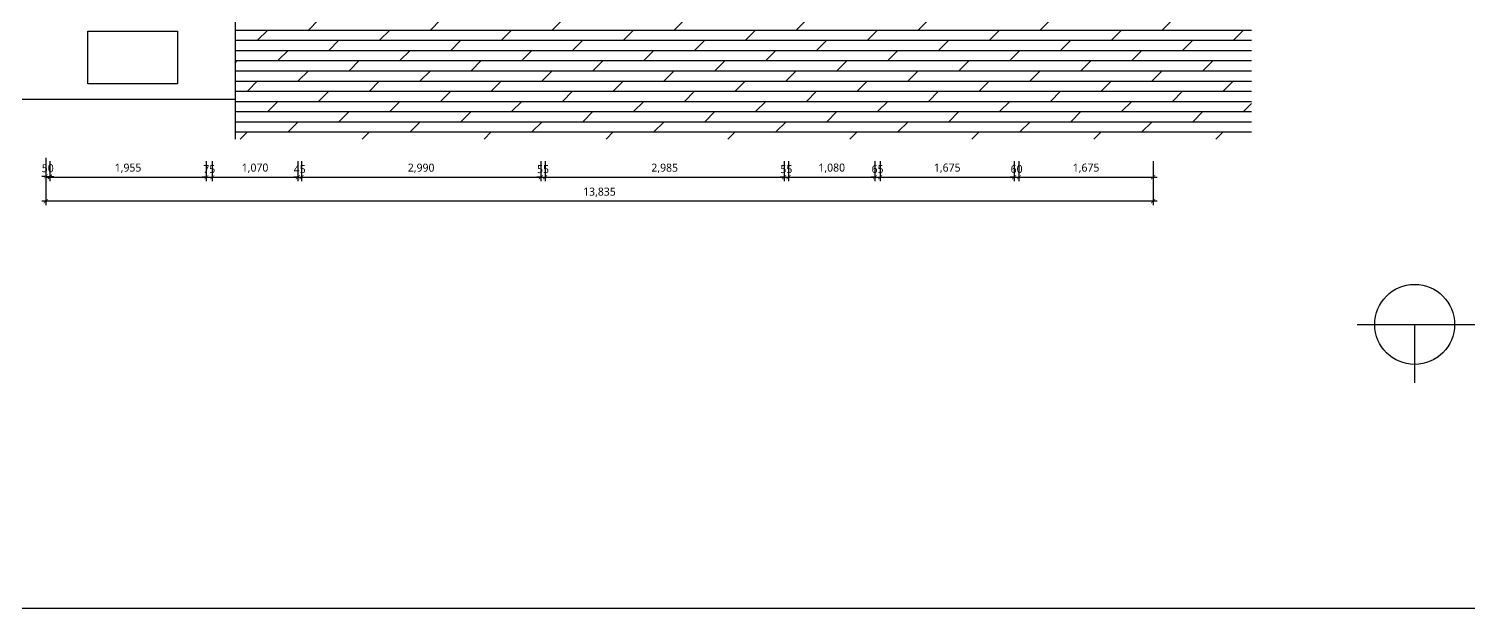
# Model space of a CAD drawing. Header units: millimetres. Extents: x 549809 to 590893, y -72589 to -33182.
# Drawn here: x 559044 to 577029, y -72589 to -65355 of the extents above; entities that cross this region are included whole.
import ezdxf

# ---------------------------------------------------------------- set-up
doc = ezdxf.new("R2010")
doc.units = ezdxf.units.MM
for name, color, linetype in [('DIM', 7, 'Continuous'), ('HATCH', 6, 'Continuous'), ('layout', 2, 'Continuous'), ('SHEET', 6, 'Continuous'), ('STL', 7, 'Continuous')]:
    doc.layers.add(name, color=color, linetype=linetype)
doc.styles.add('맑은고딕', font='malgun.ttf')
doc.dimstyles.new('DIM_기본(50)', dxfattribs={"dimscale": 50, "dimtxt": 2, "dimasz": 1, "dimexe": 1, "dimexo": 2, "dimgap": 1, "dimtad": 1, "dimtoh": 1, "dimdec": 0, "dimzin": 0, "dimdsep": 46, "dimlunit": 6, "dimtxsty": '맑은고딕', "dimblk": 'ARCHTICK', "dimcen": 1, "dimdle": 1, "dimclrd": 1, "dimclre": 1, "dimclrt": 7, "dimadec": 0, "dimazin": 0, "dimtfac": 1, "dimtdec": 0, "dimtix": 1, "dimtmove": 2, "dimatfit": 3, "dimldrblk": 'ARCHTICK', "dimfxl": 1, "dimtolj": 1, "dimtzin": 0, "dimlwd": -1, "dimlwe": -1, "dimarcsym": 0})

# ---------------------------------------------------------------- blocks, each defined once
blk = doc.blocks.new('도면FORM(50)_1')
at = {"layer": 'SHEET', "color": 7, "lineweight": 30}
blk.add_line((215289.2, -97805.7), (235800.3, -97805.7), dxfattribs=at)
blk = doc.blocks.new('_ArchTick')
at = {"color": 0, "linetype": 'ByBlock', "const_width": 0.15}
blk.add_lwpolyline([(-0.5, -0.5), (0.5, 0.5)], dxfattribs=at)
blk = doc.blocks.new('*D385')
at = {"layer": 'Defpoints', "color": 0, "transparency": 16777216}
for p in [(559256, -66908), (559306, -66908), (559306, -67198)]:
    blk.add_point(p, dxfattribs=at)
at = {"layer": 'DIM', "color": 1, "transparency": 16777216}
for p, q in [((559256, -67008), (559256, -67248)), ((559306, -67008), (559306, -67248)), ((559256, -67198), (559206, -67198)), ((559256, -67198), (559306, -67198)), ((559306, -67198), (559356, -67198))]:
    blk.add_line(p, q, dxfattribs=at)
at = {"layer": 'DIM', "color": 1, "transparency": 16777216, "xscale": 50, "yscale": 50, "zscale": 50}
blk.add_blockref('_ArchTick', (559256, -67198), dxfattribs=at)
at = {"layer": 'DIM', "color": 1, "transparency": 16777216, "xscale": 50, "yscale": 50, "zscale": 50, "rotation": 180}
blk.add_blockref('_ArchTick', (559306, -67198), dxfattribs=at)
at = {"layer": 'DIM', "color": 7, "transparency": 16777216, "insert": (559281, -67096), "char_height": 100, "attachment_point": 5, "style": '맑은고딕'}
blk.add_mtext('\\A1;50', dxfattribs=at)
blk = doc.blocks.new('*D386')
at = {"layer": 'Defpoints', "color": 0, "transparency": 16777216}
for p in [(559306, -66908), (561261, -66908), (561261, -67208)]:
    blk.add_point(p, dxfattribs=at)
at = {"layer": 'DIM', "color": 1, "transparency": 16777216}
for p, q in [((559306, -67008), (559306, -67258)), ((561261, -67008), (561261, -67258)), ((559256, -67208), (561311, -67208))]:
    blk.add_line(p, q, dxfattribs=at)
at = {"layer": 'DIM', "color": 1, "transparency": 16777216, "xscale": 50, "yscale": 50, "zscale": 50, "rotation": 180}
blk.add_blockref('_ArchTick', (559306, -67208), dxfattribs=at)
at = {"layer": 'DIM', "color": 1, "transparency": 16777216, "xscale": 50, "yscale": 50, "zscale": 50}
blk.add_blockref('_ArchTick', (561261, -67208), dxfattribs=at)
at = {"layer": 'DIM', "color": 7, "transparency": 16777216, "insert": (560284, -67097), "char_height": 100, "attachment_point": 5, "style": '맑은고딕'}
blk.add_mtext('\\A1;1,955', dxfattribs=at)
blk = doc.blocks.new('*D387')
at = {"layer": 'Defpoints', "color": 0, "transparency": 16777216}
for p in [(561261, -66908), (561336, -66908), (561336, -67208)]:
    blk.add_point(p, dxfattribs=at)
at = {"layer": 'DIM', "color": 1, "transparency": 16777216}
for p, q in [((561261, -67008), (561261, -67258)), ((561336, -67008), (561336, -67258)), ((561261, -67208), (561211, -67208)), ((561261, -67208), (561336, -67208)), ((561336, -67208), (561386, -67208))]:
    blk.add_line(p, q, dxfattribs=at)
at = {"layer": 'DIM', "color": 1, "transparency": 16777216, "xscale": 50, "yscale": 50, "zscale": 50}
blk.add_blockref('_ArchTick', (561261, -67208), dxfattribs=at)
at = {"layer": 'DIM', "color": 1, "transparency": 16777216, "xscale": 50, "yscale": 50, "zscale": 50, "rotation": 180}
blk.add_blockref('_ArchTick', (561336, -67208), dxfattribs=at)
at = {"layer": 'DIM', "color": 7, "transparency": 16777216, "insert": (561299, -67107), "char_height": 100, "attachment_point": 5, "style": '맑은고딕'}
blk.add_mtext('\\A1;75', dxfattribs=at)
blk = doc.blocks.new('*D388')
at = {"layer": 'Defpoints', "color": 0, "transparency": 16777216}
for p in [(561336, -66908), (562406, -66908), (562406, -67208)]:
    blk.add_point(p, dxfattribs=at)
at = {"layer": 'DIM', "color": 1, "transparency": 16777216}
for p, q in [((561336, -67008), (561336, -67258)), ((562406, -67008), (562406, -67258)), ((561286, -67208), (562456, -67208))]:
    blk.add_line(p, q, dxfattribs=at)
at = {"layer": 'DIM', "color": 1, "transparency": 16777216, "xscale": 50, "yscale": 50, "zscale": 50, "rotation": 180}
blk.add_blockref('_ArchTick', (561336, -67208), dxfattribs=at)
at = {"layer": 'DIM', "color": 1, "transparency": 16777216, "xscale": 50, "yscale": 50, "zscale": 50}
blk.add_blockref('_ArchTick', (562406, -67208), dxfattribs=at)
at = {"layer": 'DIM', "color": 7, "transparency": 16777216, "insert": (561871, -67097), "char_height": 100, "attachment_point": 5, "style": '맑은고딕'}
blk.add_mtext('\\A1;1,070', dxfattribs=at)
blk = doc.blocks.new('*D389')
at = {"layer": 'Defpoints', "color": 0, "transparency": 16777216}
for p in [(562406, -66908), (562451, -66908), (562451, -67208)]:
    blk.add_point(p, dxfattribs=at)
at = {"layer": 'DIM', "color": 1, "transparency": 16777216}
for p, q in [((562406, -67008), (562406, -67258)), ((562451, -67008), (562451, -67258)), ((562406, -67208), (562356, -67208)), ((562406, -67208), (562451, -67208)), ((562451, -67208), (562501, -67208))]:
    blk.add_line(p, q, dxfattribs=at)
at = {"layer": 'DIM', "color": 1, "transparency": 16777216, "xscale": 50, "yscale": 50, "zscale": 50}
blk.add_blockref('_ArchTick', (562406, -67208), dxfattribs=at)
at = {"layer": 'DIM', "color": 1, "transparency": 16777216, "xscale": 50, "yscale": 50, "zscale": 50, "rotation": 180}
blk.add_blockref('_ArchTick', (562451, -67208), dxfattribs=at)
at = {"layer": 'DIM', "color": 7, "transparency": 16777216, "insert": (562429, -67107), "char_height": 100, "attachment_point": 5, "style": '맑은고딕'}
blk.add_mtext('\\A1;45', dxfattribs=at)
blk = doc.blocks.new('*D390')
at = {"layer": 'Defpoints', "color": 0, "transparency": 16777216}
for p in [(562451, -66908), (565441, -66908), (565441, -67208)]:
    blk.add_point(p, dxfattribs=at)
at = {"layer": 'DIM', "color": 1, "transparency": 16777216}
for p, q in [((562451, -67008), (562451, -67258)), ((565441, -67008), (565441, -67258)), ((562401, -67208), (565491, -67208))]:
    blk.add_line(p, q, dxfattribs=at)
at = {"layer": 'DIM', "color": 1, "transparency": 16777216, "xscale": 50, "yscale": 50, "zscale": 50, "rotation": 180}
blk.add_blockref('_ArchTick', (562451, -67208), dxfattribs=at)
at = {"layer": 'DIM', "color": 1, "transparency": 16777216, "xscale": 50, "yscale": 50, "zscale": 50}
blk.add_blockref('_ArchTick', (565441, -67208), dxfattribs=at)
at = {"layer": 'DIM', "color": 7, "transparency": 16777216, "insert": (563946, -67098), "char_height": 100, "attachment_point": 5, "style": '맑은고딕'}
blk.add_mtext('\\A1;2,990', dxfattribs=at)
blk = doc.blocks.new('*D391')
at = {"layer": 'Defpoints', "color": 0, "transparency": 16777216}
for p in [(565441, -66908), (565496, -66908), (565496, -67208)]:
    blk.add_point(p, dxfattribs=at)
at = {"layer": 'DIM', "color": 1, "transparency": 16777216}
for p, q in [((565441, -67008), (565441, -67258)), ((565496, -67008), (565496, -67258)), ((565441, -67208), (565391, -67208)), ((565441, -67208), (565496, -67208)), ((565496, -67208), (565546, -67208))]:
    blk.add_line(p, q, dxfattribs=at)
at = {"layer": 'DIM', "color": 1, "transparency": 16777216, "xscale": 50, "yscale": 50, "zscale": 50}
blk.add_blockref('_ArchTick', (565441, -67208), dxfattribs=at)
at = {"layer": 'DIM', "color": 1, "transparency": 16777216, "xscale": 50, "yscale": 50, "zscale": 50, "rotation": 180}
blk.add_blockref('_ArchTick', (565496, -67208), dxfattribs=at)
at = {"layer": 'DIM', "color": 7, "transparency": 16777216, "insert": (565469, -67107), "char_height": 100, "attachment_point": 5, "style": '맑은고딕'}
blk.add_mtext('\\A1;55', dxfattribs=at)
blk = doc.blocks.new('*D392')
at = {"layer": 'Defpoints', "color": 0, "transparency": 16777216}
for p in [(565496, -66908), (568481, -66908), (568481, -67208)]:
    blk.add_point(p, dxfattribs=at)
at = {"layer": 'DIM', "color": 1, "transparency": 16777216}
for p, q in [((565496, -67008), (565496, -67258)), ((568481, -67008), (568481, -67258)), ((565446, -67208), (568531, -67208))]:
    blk.add_line(p, q, dxfattribs=at)
at = {"layer": 'DIM', "color": 1, "transparency": 16777216, "xscale": 50, "yscale": 50, "zscale": 50, "rotation": 180}
blk.add_blockref('_ArchTick', (565496, -67208), dxfattribs=at)
at = {"layer": 'DIM', "color": 1, "transparency": 16777216, "xscale": 50, "yscale": 50, "zscale": 50}
blk.add_blockref('_ArchTick', (568481, -67208), dxfattribs=at)
at = {"layer": 'DIM', "color": 7, "transparency": 16777216, "insert": (566989, -67098), "char_height": 100, "attachment_point": 5, "style": '맑은고딕'}
blk.add_mtext('\\A1;2,985', dxfattribs=at)
blk = doc.blocks.new('*D393')
at = {"layer": 'Defpoints', "color": 0, "transparency": 16777216}
for p in [(568481, -66908), (568536, -66908), (568536, -67208)]:
    blk.add_point(p, dxfattribs=at)
at = {"layer": 'DIM', "color": 1, "transparency": 16777216}
for p, q in [((568481, -67008), (568481, -67258)), ((568536, -67008), (568536, -67258)), ((568481, -67208), (568431, -67208)), ((568481, -67208), (568536, -67208)), ((568536, -67208), (568586, -67208))]:
    blk.add_line(p, q, dxfattribs=at)
at = {"layer": 'DIM', "color": 1, "transparency": 16777216, "xscale": 50, "yscale": 50, "zscale": 50}
blk.add_blockref('_ArchTick', (568481, -67208), dxfattribs=at)
at = {"layer": 'DIM', "color": 1, "transparency": 16777216, "xscale": 50, "yscale": 50, "zscale": 50, "rotation": 180}
blk.add_blockref('_ArchTick', (568536, -67208), dxfattribs=at)
at = {"layer": 'DIM', "color": 7, "transparency": 16777216, "insert": (568509, -67107), "char_height": 100, "attachment_point": 5, "style": '맑은고딕'}
blk.add_mtext('\\A1;55', dxfattribs=at)
blk = doc.blocks.new('*D394')
at = {"layer": 'Defpoints', "color": 0, "transparency": 16777216}
for p in [(568536, -66908), (569616, -66908), (569616, -67208)]:
    blk.add_point(p, dxfattribs=at)
at = {"layer": 'DIM', "color": 1, "transparency": 16777216}
for p, q in [((568536, -67008), (568536, -67258)), ((569616, -67008), (569616, -67258)), ((568486, -67208), (569666, -67208))]:
    blk.add_line(p, q, dxfattribs=at)
at = {"layer": 'DIM', "color": 1, "transparency": 16777216, "xscale": 50, "yscale": 50, "zscale": 50, "rotation": 180}
blk.add_blockref('_ArchTick', (568536, -67208), dxfattribs=at)
at = {"layer": 'DIM', "color": 1, "transparency": 16777216, "xscale": 50, "yscale": 50, "zscale": 50}
blk.add_blockref('_ArchTick', (569616, -67208), dxfattribs=at)
at = {"layer": 'DIM', "color": 7, "transparency": 16777216, "insert": (569076, -67097), "char_height": 100, "attachment_point": 5, "style": '맑은고딕'}
blk.add_mtext('\\A1;1,080', dxfattribs=at)
blk = doc.blocks.new('*D395')
at = {"layer": 'Defpoints', "color": 0, "transparency": 16777216}
for p in [(569616, -66908), (569681, -66908), (569681, -67208)]:
    blk.add_point(p, dxfattribs=at)
at = {"layer": 'DIM', "color": 1, "transparency": 16777216}
for p, q in [((569616, -67008), (569616, -67258)), ((569681, -67008), (569681, -67258)), ((569616, -67208), (569566, -67208)), ((569616, -67208), (569681, -67208)), ((569681, -67208), (569731, -67208))]:
    blk.add_line(p, q, dxfattribs=at)
at = {"layer": 'DIM', "color": 1, "transparency": 16777216, "xscale": 50, "yscale": 50, "zscale": 50}
blk.add_blockref('_ArchTick', (569616, -67208), dxfattribs=at)
at = {"layer": 'DIM', "color": 1, "transparency": 16777216, "xscale": 50, "yscale": 50, "zscale": 50, "rotation": 180}
blk.add_blockref('_ArchTick', (569681, -67208), dxfattribs=at)
at = {"layer": 'DIM', "color": 7, "transparency": 16777216, "insert": (569649, -67106), "char_height": 100, "attachment_point": 5, "style": '맑은고딕'}
blk.add_mtext('\\A1;65', dxfattribs=at)
blk = doc.blocks.new('*D396')
at = {"layer": 'Defpoints', "color": 0, "transparency": 16777216}
for p in [(569681, -66908), (571356, -66908), (571356, -67208)]:
    blk.add_point(p, dxfattribs=at)
at = {"layer": 'DIM', "color": 1, "transparency": 16777216}
for p, q in [((569681, -67008), (569681, -67258)), ((571356, -67008), (571356, -67258)), ((569631, -67208), (571406, -67208))]:
    blk.add_line(p, q, dxfattribs=at)
at = {"layer": 'DIM', "color": 1, "transparency": 16777216, "xscale": 50, "yscale": 50, "zscale": 50, "rotation": 180}
blk.add_blockref('_ArchTick', (569681, -67208), dxfattribs=at)
at = {"layer": 'DIM', "color": 1, "transparency": 16777216, "xscale": 50, "yscale": 50, "zscale": 50}
blk.add_blockref('_ArchTick', (571356, -67208), dxfattribs=at)
at = {"layer": 'DIM', "color": 7, "transparency": 16777216, "insert": (570519, -67097), "char_height": 100, "attachment_point": 5, "style": '맑은고딕'}
blk.add_mtext('\\A1;1,675', dxfattribs=at)
blk = doc.blocks.new('*D397')
at = {"layer": 'Defpoints', "color": 0, "transparency": 16777216}
for p in [(571356, -66908), (571416, -66908), (571416, -67208)]:
    blk.add_point(p, dxfattribs=at)
at = {"layer": 'DIM', "color": 1, "transparency": 16777216}
for p, q in [((571356, -67008), (571356, -67258)), ((571416, -67008), (571416, -67258)), ((571356, -67208), (571306, -67208)), ((571356, -67208), (571416, -67208)), ((571416, -67208), (571466, -67208))]:
    blk.add_line(p, q, dxfattribs=at)
at = {"layer": 'DIM', "color": 1, "transparency": 16777216, "xscale": 50, "yscale": 50, "zscale": 50}
blk.add_blockref('_ArchTick', (571356, -67208), dxfattribs=at)
at = {"layer": 'DIM', "color": 1, "transparency": 16777216, "xscale": 50, "yscale": 50, "zscale": 50, "rotation": 180}
blk.add_blockref('_ArchTick', (571416, -67208), dxfattribs=at)
at = {"layer": 'DIM', "color": 7, "transparency": 16777216, "insert": (571386, -67106), "char_height": 100, "attachment_point": 5, "style": '맑은고딕'}
blk.add_mtext('\\A1;60', dxfattribs=at)
blk = doc.blocks.new('*D398')
at = {"layer": 'Defpoints', "color": 0, "transparency": 16777216}
for p in [(571416, -66908), (573091, -66908), (573091, -67208)]:
    blk.add_point(p, dxfattribs=at)
at = {"layer": 'DIM', "color": 1, "transparency": 16777216}
for p, q in [((571416, -67008), (571416, -67258)), ((573091, -67008), (573091, -67258)), ((571366, -67208), (573141, -67208))]:
    blk.add_line(p, q, dxfattribs=at)
at = {"layer": 'DIM', "color": 1, "transparency": 16777216, "xscale": 50, "yscale": 50, "zscale": 50, "rotation": 180}
blk.add_blockref('_ArchTick', (571416, -67208), dxfattribs=at)
at = {"layer": 'DIM', "color": 1, "transparency": 16777216, "xscale": 50, "yscale": 50, "zscale": 50}
blk.add_blockref('_ArchTick', (573091, -67208), dxfattribs=at)
at = {"layer": 'DIM', "color": 7, "transparency": 16777216, "insert": (572254, -67097), "char_height": 100, "attachment_point": 5, "style": '맑은고딕'}
blk.add_mtext('\\A1;1,675', dxfattribs=at)
blk = doc.blocks.new('*D399')
at = {"layer": 'Defpoints', "color": 0, "transparency": 16777216}
for p in [(559256, -66868), (573091, -66908), (559256, -67508)]:
    blk.add_point(p, dxfattribs=at)
at = {"layer": 'DIM', "color": 1, "transparency": 16777216}
for p, q in [((559256, -66968), (559256, -67558)), ((573091, -67008), (573091, -67558)), ((573141, -67508), (559206, -67508))]:
    blk.add_line(p, q, dxfattribs=at)
at = {"layer": 'DIM', "color": 1, "transparency": 16777216, "xscale": 50, "yscale": 50, "zscale": 50, "rotation": 180}
blk.add_blockref('_ArchTick', (559256, -67508), dxfattribs=at)
at = {"layer": 'DIM', "color": 1, "transparency": 16777216, "xscale": 50, "yscale": 50, "zscale": 50}
blk.add_blockref('_ArchTick', (573091, -67508), dxfattribs=at)
at = {"layer": 'DIM', "color": 7, "transparency": 16777216, "insert": (566174, -67397), "char_height": 100, "attachment_point": 5, "style": '맑은고딕'}
blk.add_mtext('\\A1;13,835', dxfattribs=at)

msp = doc.modelspace()

# ---------------------------------------------------------------- hatches: boundary and pattern name
at = {"layer": 'HATCH'}
h = msp.add_hatch(dxfattribs=at)
h.set_pattern_fill('DOLMIT', color=8, scale=20, style=0)
h.set_pattern_definition([(0, (27613.27, 10827.93), (0, 127), []), (45, (27613.27, 10827.93), (-253.99983, 253.99983), [179.60512, -359.21024])])
h.paths.add_polyline_path([(574321.2, -66732.8), (574321.2, -64037.8), (573241.2, -64037.8), (573241.2, -64057.8), (569611.2, -64057.8), (569611.2, -64357.8), (569511.2, -64457.8), (568651.2, -64457.8), (568551.2, -64357.8), (568551.2, -64017.8), (568541.2, -64017.8), (568481.2, -64017.8), (568451.2, -63997.8), (565496.2, -63997.8), (565496.2, -64017.8), (565411.2, -64017.8), (565411.2, -63997.8), (562451.2, -63997.8), (562451.2, -64017.8), (562381.2, -64017.8), (562381.2, -64357.8), (562281.2, -64457.8), (561621.2, -64457.8), (561621.2, -66732.8)])

# ---------------------------------------------------------------- linework, layer by layer
at = {"layer": 'layout', "color": 1}
msp.add_line((558256.2, -66232.8), (561621.2, -66232.8), dxfattribs=at)
at = {"layer": 'SHEET', "color": 3}
for p, q in [((575640.5, -69046.4), (583152.5, -69046.4)), ((576359.7, -69046.4), (576359.7, -69773.8))]:
    msp.add_line(p, q, dxfattribs=at)
msp.add_circle((576359.7, -69046.4), 499.4, dxfattribs=at)
at = {"layer": 'STL'}
msp.add_line((561621.2, -64457.8), (561621.2, -66732.8), dxfattribs=at)
msp.add_lwpolyline([(559781.2, -65382.8), (560901.2, -65382.8), (560901.2, -66042.8), (559781.2, -66042.8)], close=True, dxfattribs=at)

# ---------------------------------------------------------------- block references
at = {"layer": 'layout', "color": 3, "xscale": 1.999999999991999, "yscale": 1.999999999991999, "zscale": 1.999999999991999}
msp.add_blockref('도면FORM(50)_1', (119231.1, 123022.6), dxfattribs=at)

# ---------------------------------------------------------------- dimensions: what is measured, and where the dimension line sits
at = {"layer": 'DIM'}
for base, p1, p2, picture, middle in [((559256.2, -67507.8), (573091.2, -66907.8), (559256.2, -66867.8), '*D399', (566173.7, -67397.4)), ((559306.2, -67197.8), (559256.2, -66907.8), (559306.2, -66907.8), '*D385', (559281.2, -67096.1)), ((561261.2, -67207.8), (559306.2, -66907.8), (561261.2, -66907.8), '*D386', (560283.7, -67097.4)), ((561336.2, -67207.8), (561261.2, -66907.8), (561336.2, -66907.8), '*D387', (561298.7, -67106.9)), ((562406.2, -67207.8), (561336.2, -66907.8), (562406.2, -66907.8), '*D388', (561871.2, -67097.4)), ((562451.2, -67207.8), (562406.2, -66907.8), (562451.2, -66907.8), '*D389', (562428.7, -67106.9)), ((565441.2, -67207.8), (562451.2, -66907.8), (565441.2, -66907.8), '*D390', (563946.2, -67097.7)), ((565496.2, -67207.8), (565441.2, -66907.8), (565496.2, -66907.8), '*D391', (565468.7, -67106.9)), ((568481.2, -67207.8), (565496.2, -66907.8), (568481.2, -66907.8), '*D392', (566988.7, -67097.7)), ((568536.2, -67207.8), (568481.2, -66907.8), (568536.2, -66907.8), '*D393', (568508.7, -67106.9)), ((569616.2, -67207.8), (568536.2, -66907.8), (569616.2, -66907.8), '*D394', (569076.2, -67097.4)), ((569681.2, -67207.8), (569616.2, -66907.8), (569681.2, -66907.8), '*D395', (569648.7, -67106.1)), ((571356.2, -67207.8), (569681.2, -66907.8), (571356.2, -66907.8), '*D396', (570518.7, -67097.4)), ((571416.2, -67207.8), (571356.2, -66907.8), (571416.2, -66907.8), '*D397', (571386.2, -67106.1)), ((573091.2, -67207.8), (571416.2, -66907.8), (573091.2, -66907.8), '*D398', (572253.7, -67097.4))]:
    dim = msp.add_linear_dim(base=base, p1=p1, p2=p2, dimstyle='DIM_기본(50)', dxfattribs=at)
    dim.commit()
    dim.dimension.update_dxf_attribs({"geometry": picture, "text_midpoint": middle})

doc.saveas('drawing.dxf')
